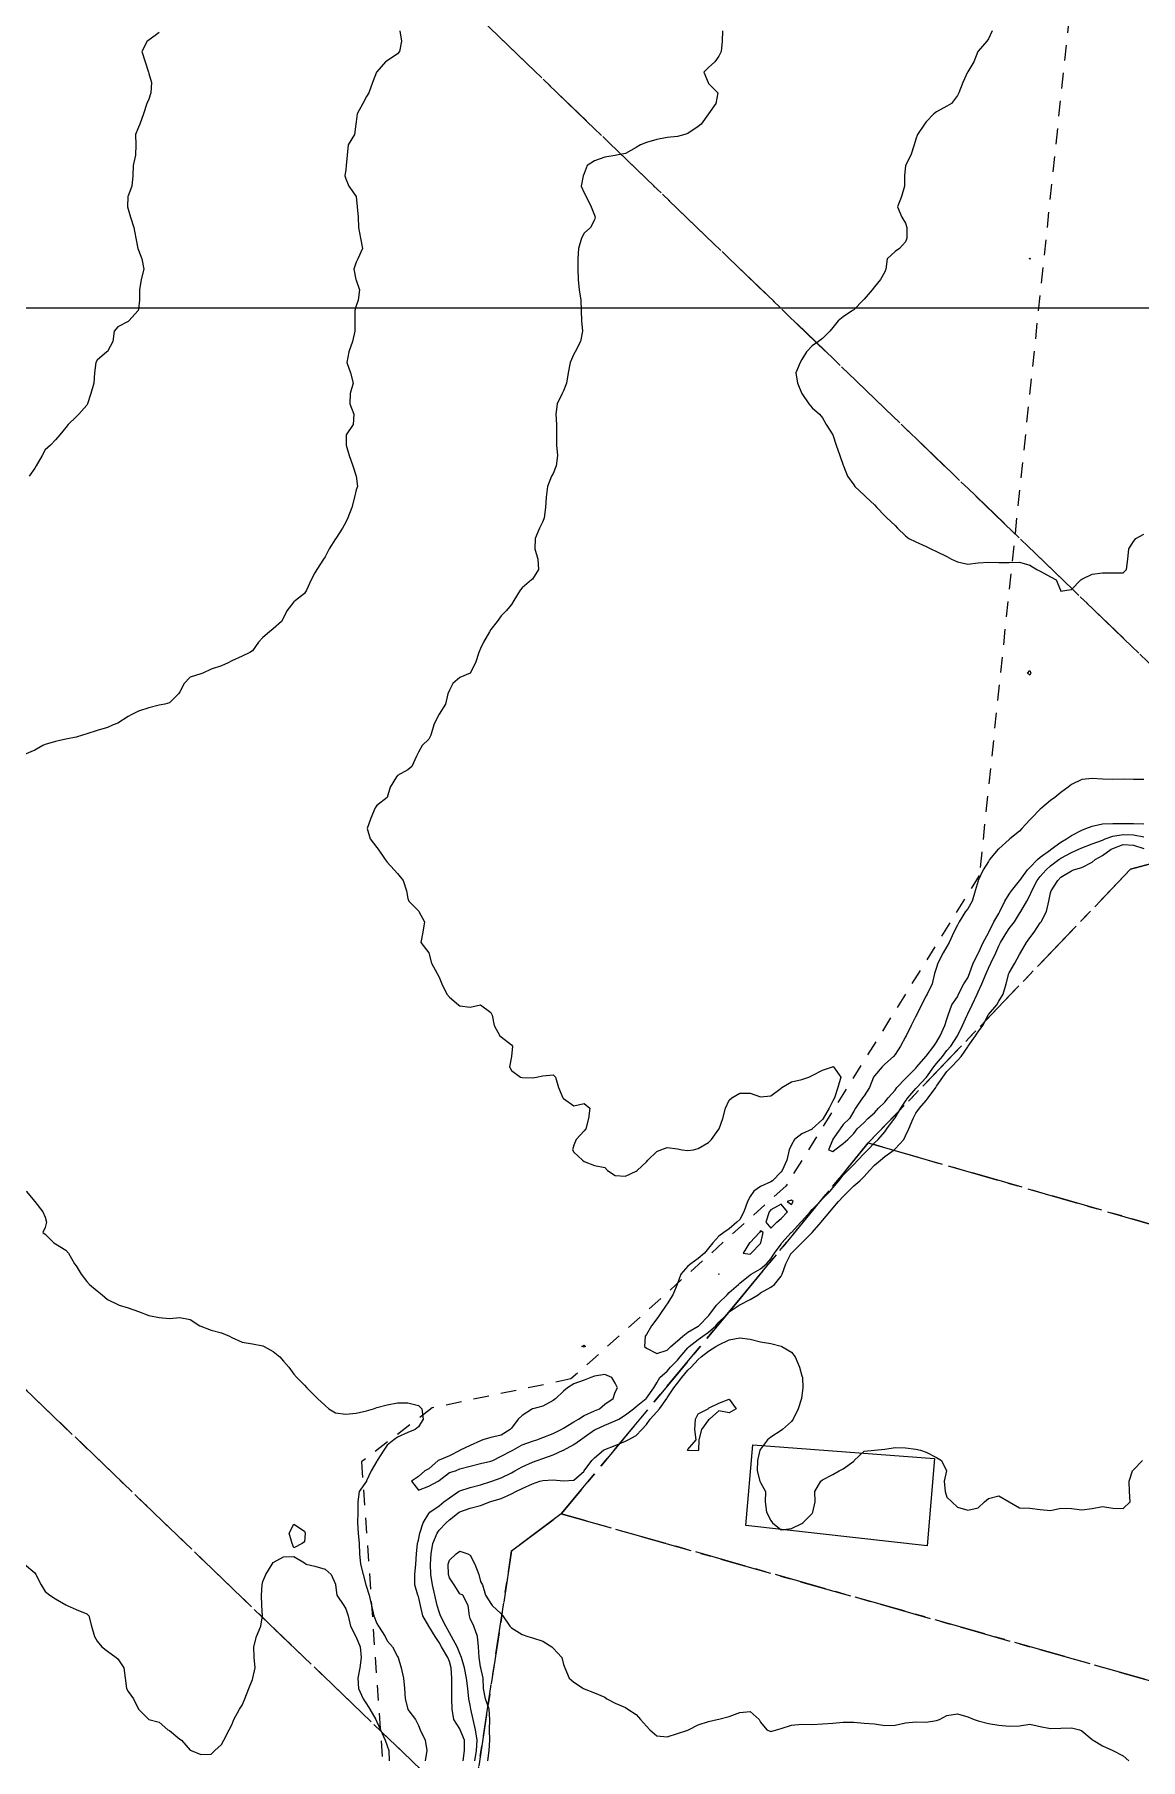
# Model space of a CAD drawing. Header units: centimetres. Extents: x 0 to 642158, y -847 to 649707.
# Drawn here: x 617812.2 to 617865.6, y 621317.3 to 621400.6 of the extents above; entities that cross this region are included whole.
import ezdxf

# ---------------------------------------------------------------- set-up
doc = ezdxf.new("R2010")
doc.units = ezdxf.units.CM
doc.header["$MEASUREMENT"] = 0
doc.linetypes.add('CENTERX2', pattern=[4, 2.5, -0.5, 0.5, -0.5])
doc.linetypes.add('JIS_02_0.7', pattern=[1.35, 0.75, -0.6])
for name, color, linetype, lineweight in [('MEV_grille', 254, 'Continuous', 9), ('WAL_parcellaire agricole', 7, 'JIS_02_0.7', 25), ('WAL_topographie 0.5', 253, 'Continuous', 20)]:
    doc.layers.add(name, color=color, linetype=linetype, lineweight=lineweight)
doc.layers.add('SPW_batiments', color=7, linetype='Continuous')
doc.layers.add('SPW_parcellaire cadastral', color=7, linetype='CENTERX2', lineweight=25, true_color=0xff0542)

# ---------------------------------------------------------------- blocks, each defined once
blk = doc.blocks.new('*U114')
at = {"layer": 'MEV_grille', "transparency": 33554687}
blk.add_lwpolyline([(-1338.461, 0), (1338.461, 0)], dxfattribs=at)
blk = doc.blocks.new('*U115')
at = {"layer": 'MEV_grille', "color": 0, "linetype": 'ByBlock', "lineweight": -2, "transparency": 16777216}
blk.add_blockref('*U114', (0, -1000), dxfattribs=at)

msp = doc.modelspace()

# ---------------------------------------------------------------- linework, layer by layer
at = {"layer": 'SPW_batiments'}
msp.add_lwpolyline([(617846.878, 621332.502), (617855.644, 621331.849), (617855.294, 621327.639), (617846.551, 621328.607), (617846.878, 621332.502)], dxfattribs=at)
at = {"layer": 'SPW_parcellaire cadastral'}
for points in [[(617816.476, 621424.898), (617824.508, 621422.923), (617835.723, 621420.454), (617825.541, 621409.239), (617873.84, 621362.678), (617865.111, 621360.284), (617852.456, 621347.075), (617846.28, 621339.575), (617837.643, 621329.177), (617835.251, 621327.391), (617833.282, 621314.509), (617725.797, 621417.96), (617742.731, 621431.634), (617752.017, 621428.975), (617787.555, 621418.224), (617804.281, 621413.257), (617815.004, 621425.259), (617816.184, 621424.984), (617816.476, 621424.898)], [(617863.367, 621413.538), (617885.885, 621407.891), (617897.458, 621404.753), (617901.333, 621403.76), (617905.401, 621402.718), (617909.094, 621401.727), (617914.352, 621427.146), (617919.419, 621426.254), (617926.857, 621422.356), (617934.741, 621420.998), (617949.381, 621423.765), (617953.978, 621421.308), (617947.104, 621408.256), (617938.17, 621389.98), (617932.603, 621373.924), (617919.308, 621349.763), (617873.84, 621362.678), (617825.541, 621409.239), (617835.723, 621420.454), (617863.367, 621413.538)], [(617833.282, 621314.509), (617831.385, 621309.286), (617826.794, 621300.171), (617819.413, 621291.278), (617807.259, 621275.414), (617686.905, 621385.935), (617725.797, 621417.96), (617833.282, 621314.509)], [(617919.308, 621349.763), (617913.696, 621329.434), (617852.456, 621347.075), (617865.111, 621360.284), (617873.84, 621362.678), (617919.308, 621349.763)], [(617837.643, 621329.177), (617846.28, 621339.575), (617852.456, 621347.075), (617913.696, 621329.434), (617908.107, 621309.191), (617837.643, 621329.177)], [(617833.282, 621314.509), (617835.251, 621327.391), (617837.643, 621329.177), (617908.107, 621309.191), (617902.428, 621288.973), (617831.385, 621309.286), (617833.282, 621314.509)]]:
    msp.add_lwpolyline(points, dxfattribs=at)
at = {"layer": 'WAL_parcellaire agricole'}
msp.add_lwpolyline([(617639.105, 621395.562), (617701.546, 621464.593), (617743, 621429.973), (617810.601, 621412.782), (617820.3, 621423.383), (617863.4, 621413.488), (617857.807, 621359.988), (617848.475, 621344.987), (617838.11, 621335.685), (617831.41, 621334.285), (617828.01, 621331.684), (617829.313, 621312.985), (617819.815, 621297.65), (617804.15, 621279.649), (617798.652, 621284.58), (617770.147, 621309.644), (617708.807, 621366.47), (617686.805, 621384.967), (617679.506, 621377.967), (617672.807, 621373.966), (617639.105, 621395.562)], dxfattribs=at)
at = {"layer": 'WAL_topographie 0.5'}
for points in [[(617829.852, 621400.75), (617829.933, 621400.25), (617829.835, 621399.75), (617829.75, 621399.647), (617829.25, 621399.307), (617829.172, 621399.25), (617828.75, 621398.768), (617828.736, 621398.75), (617828.538, 621398.25), (617828.357, 621397.75), (617828.25, 621397.573), (617828.067, 621397.25), (617827.803, 621396.75), (617827.75, 621396.35), (617827.738, 621396.25), (617827.664, 621395.75), (617827.37, 621395.25), (617827.318, 621394.75), (617827.273, 621394.25), (617827.25, 621394.05), (617827.208, 621393.75), (617827.25, 621393.614), (617827.404, 621393.25), (617827.75, 621392.75), (617827.75, 621392.75), (617827.804, 621392.25), (617827.839, 621391.75), (617827.864, 621391.25), (617827.961, 621390.75), (617828.056, 621390.25), (617827.823, 621389.75), (617827.75, 621389.583), (617827.639, 621389.25), (617827.741, 621388.75), (617827.75, 621388.712), (617827.912, 621388.25), (617827.846, 621387.75), (617827.75, 621387.472), (617827.693, 621387.25), (617827.689, 621386.75), (617827.684, 621386.25), (617827.58, 621385.75), (617827.403, 621385.25), (617827.306, 621384.75), (617827.471, 621384.25), (617827.604, 621383.75), (617827.456, 621383.25), (617827.442, 621382.75), (617827.638, 621382.25), (617827.605, 621381.75), (617827.266, 621381.25), (617827.261, 621380.75), (617827.42, 621380.25), (617827.597, 621379.75), (617827.75, 621379.25), (617827.75, 621379.25), (617827.821, 621378.75), (617827.75, 621378.6), (617827.669, 621378.25), (617827.54, 621377.75), (617827.354, 621377.25), (617827.25, 621377.033), (617827.088, 621376.75), (617826.762, 621376.25), (617826.75, 621376.231), (617826.454, 621375.75), (617826.25, 621375.359), (617826.172, 621375.25), (617825.854, 621374.75), (617825.75, 621374.592), (617825.574, 621374.25), (617825.35, 621373.75), (617825.25, 621373.598), (617824.829, 621373.25), (617824.75, 621373.198), (617824.408, 621372.75), (617824.25, 621372.417), (617824.153, 621372.25), (617823.75, 621371.893), (617823.571, 621371.75), (617823.25, 621371.477), (617823.036, 621371.25), (617822.75, 621370.833), (617822.625, 621370.75), (617822.25, 621370.562), (617821.75, 621370.346), (617821.583, 621370.25), (617821.25, 621370.103), (617820.75, 621369.94), (617820.35, 621369.75), (617820.25, 621369.71), (617819.75, 621369.553), (617819.455, 621369.25), (617819.25, 621368.85), (617819.187, 621368.75), (617818.75, 621368.313), (617818.528, 621368.25), (617818.25, 621368.198), (617817.75, 621368.071), (617817.25, 621367.914), (617816.923, 621367.75), (617816.75, 621367.656), (617816.25, 621367.333), (617816.036, 621367.25), (617815.75, 621367.125), (617815.25, 621366.989), (617814.75, 621366.829), (617814.55, 621366.75), (617814.25, 621366.668), (617813.75, 621366.564), (617813.25, 621366.453), (617812.75, 621366.309), (617812.629, 621366.25), (617812.25, 621366.034), (617811.75, 621365.824)], [(617818.25, 621400.661), (617817.75, 621400.304), (617817.671, 621400.25), (617817.406, 621399.75), (617817.571, 621399.25), (617817.737, 621398.75), (617817.75, 621398.694), (617817.871, 621398.25), (617817.85, 621397.75), (617817.75, 621397.459), (617817.657, 621397.25), (617817.484, 621396.75), (617817.318, 621396.25), (617817.25, 621396.094), (617817.109, 621395.75), (617817.122, 621395.25), (617817.106, 621394.75), (617816.985, 621394.25), (617816.983, 621393.75), (617816.929, 621393.25), (617816.75, 621392.783), (617816.739, 621392.75), (617816.717, 621392.25), (617816.75, 621392.139), (617816.858, 621391.75), (617817.018, 621391.25), (617817.12, 621390.75), (617817.222, 621390.25), (617817.25, 621390.159), (617817.417, 621389.75), (617817.5, 621389.25), (617817.384, 621388.75), (617817.297, 621388.25), (617817.3, 621387.75), (617817.25, 621387.333), (617817.238, 621387.25), (617816.785, 621386.75), (617816.75, 621386.727), (617816.25, 621386.462), (617816.075, 621386.25), (617816.007, 621385.75), (617815.75, 621385.276), (617815.729, 621385.25), (617815.25, 621384.854), (617815.185, 621384.75), (617815.123, 621384.25), (617815.094, 621383.75), (617814.952, 621383.25), (617814.784, 621382.75), (617814.75, 621382.687), (617814.375, 621382.25), (617814.25, 621382.12), (617813.865, 621381.75), (617813.75, 621381.6), (617813.459, 621381.25), (617813.25, 621381.012), (617813, 621380.75), (617812.75, 621380.521), (617812.599, 621380.25), (617812.311, 621379.75), (617812.25, 621379.65), (617811.974, 621379.25)], [(617845.417, 621400.75), (617845.408, 621400.25), (617845.352, 621399.75), (617845.25, 621399.53), (617845.044, 621399.25), (617844.75, 621398.987), (617844.525, 621398.75), (617844.724, 621398.25), (617844.75, 621398.215), (617845.2, 621397.75), (617845.107, 621397.25), (617844.75, 621396.75), (617844.75, 621396.75), (617844.39, 621396.25), (617844.25, 621396.126), (617843.75, 621395.794), (617843.607, 621395.75), (617843.25, 621395.646), (617842.75, 621395.6), (617842.25, 621395.503), (617841.75, 621395.353), (617841.462, 621395.25), (617841.25, 621395.119), (617840.75, 621394.833), (617840.306, 621394.75), (617840.25, 621394.74), (617839.75, 621394.65), (617839.25, 621394.48), (617838.896, 621394.25), (617838.75, 621393.861), (617838.7, 621393.75), (617838.611, 621393.25), (617838.75, 621392.938), (617838.844, 621392.75), (617839.083, 621392.25), (617839.25, 621391.85), (617839.286, 621391.75), (617839.25, 621391.625), (617839.05, 621391.25), (617838.75, 621390.985), (617838.612, 621390.75), (617838.472, 621390.25), (617838.438, 621389.75), (617838.45, 621389.25), (617838.454, 621388.75), (617838.5, 621388.25), (617838.588, 621387.75), (617838.609, 621387.25), (617838.625, 621386.75), (617838.662, 621386.25), (617838.579, 621385.75), (617838.309, 621385.25), (617838.25, 621385.139), (617838.075, 621384.75), (617837.984, 621384.25), (617837.903, 621383.75), (617837.75, 621383.375), (617837.695, 621383.25), (617837.44, 621382.75), (617837.387, 621382.25), (617837.42, 621381.75), (617837.413, 621381.25), (617837.42, 621380.75), (617837.459, 621380.25), (617837.394, 621379.75), (617837.25, 621379.389), (617837.176, 621379.25), (617836.977, 621378.75), (617836.91, 621378.25), (617836.882, 621377.75), (617836.823, 621377.25), (617836.75, 621377.066), (617836.6, 621376.75), (617836.378, 621376.25), (617836.361, 621375.75), (617836.519, 621375.25), (617836.553, 621374.75), (617836.25, 621374.29), (617836.21, 621374.25), (617835.75, 621373.867), (617835.663, 621373.75), (617835.353, 621373.25), (617835.25, 621373.066), (617834.989, 621372.75), (617834.75, 621372.511), (617834.556, 621372.25), (617834.25, 621371.854), (617834.174, 621371.75), (617833.895, 621371.25), (617833.75, 621370.945), (617833.672, 621370.75), (617833.513, 621370.25), (617833.25, 621369.75), (617833.25, 621369.75), (617832.75, 621369.539), (617832.417, 621369.25), (617832.25, 621368.925), (617832.174, 621368.75), (617832.052, 621368.25), (617831.75, 621367.767), (617831.741, 621367.75), (617831.5, 621367.25), (617831.351, 621366.75), (617831.25, 621366.571), (617830.929, 621366.25), (617830.75, 621365.932), (617830.657, 621365.75), (617830.432, 621365.25), (617830.25, 621365.088), (617829.75, 621364.804), (617829.691, 621364.75), (617829.387, 621364.25), (617829.25, 621363.75), (617829.25, 621363.75), (617828.75, 621363.369), (617828.672, 621363.25), (617828.457, 621362.75), (617828.278, 621362.25), (617828.426, 621361.75), (617828.75, 621361.343), (617828.816, 621361.25), (617829.156, 621360.75), (617829.25, 621360.635), (617829.583, 621360.25), (617829.75, 621360.078), (617830.021, 621359.75), (617830.173, 621359.25), (617830.25, 621358.875), (617830.29, 621358.75), (617830.75, 621358.271), (617830.768, 621358.25), (617831.053, 621357.75), (617830.972, 621357.25), (617830.868, 621356.75), (617831.25, 621356.25), (617831.25, 621356.25), (617831.383, 621355.75), (617831.65, 621355.25), (617831.75, 621355.083), (617831.886, 621354.75), (617832.131, 621354.25), (617832.25, 621354.111), (617832.683, 621353.75), (617832.75, 621353.694), (617833.25, 621353.625), (617833.75, 621353.75), (617833.75, 621353.75), (617833.75, 621353.75), (617834.25, 621353.375), (617834.312, 621353.25), (617834.404, 621352.75), (617834.683, 621352.25), (617834.75, 621352.191), (617835.25, 621351.813), (617835.288, 621351.75), (617835.25, 621351.25), (617835.25, 621351.25), (617835.141, 621350.75), (617835.25, 621350.575), (617835.683, 621350.25), (617835.75, 621350.23), (617836.25, 621350.224), (617836.45, 621350.25), (617836.75, 621350.31), (617837.25, 621350.357), (617837.365, 621350.25), (617837.517, 621349.75), (617837.719, 621349.25), (617837.75, 621349.214), (617838.25, 621348.875), (617838.75, 621348.984), (617839.019, 621348.75), (617838.961, 621348.25), (617838.833, 621347.75), (617838.75, 621347.662), (617838.361, 621347.25), (617838.25, 621346.964), (617838.182, 621346.75), (617838.25, 621346.635), (617838.667, 621346.25), (617838.75, 621346.187), (617839.25, 621345.984), (617839.75, 621345.886), (617839.875, 621345.75), (617840.25, 621345.513), (617840.75, 621345.469), (617841.25, 621345.709), (617841.298, 621345.75), (617841.75, 621346.172), (617841.823, 621346.25), (617842.25, 621346.668), (617842.45, 621346.75), (617842.75, 621346.861), (617843.25, 621346.787), (617843.472, 621346.75), (617843.75, 621346.709), (617844.028, 621346.75), (617844.25, 621346.801), (617844.75, 621347.099), (617844.891, 621347.25), (617845.25, 621347.735), (617845.257, 621347.75), (617845.44, 621348.25), (617845.563, 621348.75), (617845.75, 621349.141), (617845.867, 621349.25), (617846.25, 621349.471), (617846.75, 621349.477), (617847.25, 621349.307), (617847.75, 621349.344), (617848.25, 621349.726), (617848.286, 621349.75), (617848.75, 621350.027), (617849.25, 621350.141), (617849.588, 621350.25), (617849.75, 621350.326), (617850.25, 621350.583), (617850.732, 621350.75), (617850.75, 621350.764), (617850.776, 621350.75), (617851.127, 621350.25), (617850.993, 621349.75), (617850.825, 621349.25), (617850.75, 621349.103), (617850.574, 621348.75), (617850.281, 621348.25), (617850.25, 621348.207), (617849.754, 621347.75), (617849.75, 621347.747), (617849.25, 621347.511), (617848.892, 621347.25), (617848.75, 621346.993), (617848.636, 621346.75), (617848.519, 621346.25), (617848.301, 621345.75), (617848.25, 621345.677), (617847.827, 621345.25), (617847.75, 621345.201), (617847.25, 621344.973), (617846.936, 621344.75), (617846.75, 621344.492), (617846.631, 621344.25), (617846.455, 621343.75), (617846.25, 621343.389), (617846.111, 621343.25), (617845.75, 621342.939), (617845.478, 621342.75), (617845.25, 621342.582), (617844.955, 621342.25), (617844.75, 621341.994), (617844.548, 621341.75), (617844.25, 621341.5), (617843.891, 621341.25), (617843.75, 621341.13), (617843.408, 621340.75), (617843.25, 621340.29), (617843.237, 621340.25), (617843.03, 621339.75), (617842.75, 621339.313), (617842.711, 621339.25), (617842.364, 621338.75), (617842.25, 621338.583), (617841.998, 621338.25), (617841.75, 621337.837), (617841.686, 621337.75), (617841.659, 621337.25), (617841.75, 621337.171), (617842.25, 621336.908), (617842.75, 621337.073), (617842.93, 621337.25), (617843.25, 621337.52), (617843.501, 621337.75), (617843.75, 621337.941), (617844.25, 621338.229), (617844.279, 621338.25), (617844.75, 621338.728), (617844.769, 621338.75), (617845.14, 621339.25), (617845.25, 621339.357), (617845.65, 621339.75), (617845.75, 621339.853), (617846.191, 621340.25), (617846.25, 621340.304), (617846.75, 621340.713), (617846.804, 621340.75), (617847.25, 621340.999), (617847.551, 621341.25), (617847.75, 621341.476), (617847.925, 621341.75), (617848.25, 621342.199), (617848.291, 621342.25), (617848.74, 621342.75), (617848.75, 621342.761), (617849.202, 621343.25), (617849.25, 621343.303), (617849.652, 621343.75), (617849.75, 621343.858), (617850.129, 621344.25), (617850.25, 621344.374), (617850.617, 621344.75), (617850.75, 621344.905), (617851.037, 621345.25), (617851.25, 621345.515), (617851.47, 621345.75), (617851.75, 621346.036), (617851.945, 621346.25), (617852.25, 621346.566), (617852.435, 621346.75), (617852.75, 621347.078), (617852.924, 621347.25), (617853.25, 621347.62), (617853.356, 621347.75), (617853.715, 621348.25), (617853.75, 621348.295), (617854.026, 621348.75), (617854.25, 621349.091), (617854.36, 621349.25), (617854.75, 621349.697), (617854.803, 621349.75), (617855.25, 621350.241), (617855.256, 621350.25), (617855.622, 621350.75), (617855.75, 621350.907), (617856.028, 621351.25), (617856.25, 621351.532), (617856.437, 621351.75), (617856.75, 621352.25), (617856.75, 621352.25), (617856.999, 621352.75), (617857.225, 621353.25), (617857.25, 621353.301), (617857.47, 621353.75), (617857.699, 621354.25), (617857.75, 621354.371), (617857.932, 621354.75), (617858.138, 621355.25), (617858.25, 621355.51), (617858.368, 621355.75), (617858.602, 621356.25), (617858.75, 621356.585), (617858.836, 621356.75), (617859.138, 621357.25), (617859.25, 621357.423), (617859.5, 621357.75), (617859.75, 621358.15), (617859.814, 621358.25), (617860.107, 621358.75), (617860.25, 621359.022), (617860.347, 621359.25), (617860.603, 621359.75), (617860.75, 621359.928), (617861.036, 621360.25), (617861.25, 621360.447), (617861.641, 621360.75), (617861.75, 621360.827), (617862.25, 621361.087), (617862.614, 621361.25), (617862.75, 621361.314), (617863.25, 621361.516), (617863.75, 621361.695), (617863.877, 621361.75), (617864.25, 621361.878), (617864.75, 621361.966), (617865.25, 621361.948), (617865.75, 621361.854)], [(617858.43, 621400.75), (617858.25, 621400.367), (617858.17, 621400.25), (617857.75, 621399.763), (617857.739, 621399.75), (617857.544, 621399.25), (617857.25, 621398.774), (617857.239, 621398.75), (617857.012, 621398.25), (617856.829, 621397.75), (617856.75, 621397.63), (617856.471, 621397.25), (617856.25, 621397.114), (617855.75, 621396.841), (617855.611, 621396.75), (617855.25, 621396.356), (617855.167, 621396.25), (617854.833, 621395.75), (617854.75, 621395.517), (617854.665, 621395.25), (617854.5, 621394.75), (617854.25, 621394.25), (617854.25, 621394.25), (617854.2, 621393.75), (617854.208, 621393.25), (617854.063, 621392.75), (617853.859, 621392.25), (617854.076, 621391.75), (617854.25, 621391.464), (617854.315, 621391.25), (617854.307, 621390.75), (617854.25, 621390.558), (617853.964, 621390.25), (617853.75, 621390.1), (617853.361, 621389.75), (617853.304, 621389.25), (617853.25, 621389.117), (617853.038, 621388.75), (617852.75, 621388.393), (617852.643, 621388.25), (617852.25, 621387.792), (617852.214, 621387.75), (617851.75, 621387.286), (617851.694, 621387.25), (617851.25, 621386.954), (617851, 621386.75), (617850.75, 621386.427), (617850.607, 621386.25), (617850.25, 621385.893), (617850.05, 621385.75), (617849.75, 621385.546), (617849.467, 621385.25), (617849.25, 621384.893), (617849.173, 621384.75), (617848.967, 621384.25), (617849.043, 621383.75), (617849.25, 621383.25), (617849.25, 621383.25), (617849.59, 621382.75), (617849.75, 621382.55), (617850.103, 621382.25), (617850.25, 621382.071), (617850.43, 621381.75), (617850.75, 621381.25), (617850.75, 621381.25), (617850.912, 621380.75), (617851.074, 621380.25), (617851.25, 621379.788), (617851.264, 621379.75), (617851.458, 621379.25), (617851.75, 621378.838), (617851.808, 621378.75), (617852.25, 621378.339), (617852.35, 621378.25), (617852.75, 621377.88), (617852.863, 621377.75), (617853.25, 621377.336), (617853.35, 621377.25), (617853.75, 621376.88), (617853.871, 621376.75), (617854.25, 621376.383), (617854.417, 621376.25), (617854.75, 621376.093), (617855.25, 621375.863), (617855.464, 621375.75), (617855.75, 621375.625), (617856.25, 621375.375), (617856.472, 621375.25), (617856.75, 621375.118), (617857.25, 621375.016), (617857.75, 621375.07), (617858.25, 621375.112), (617858.75, 621375.086), (617859.25, 621375.086), (617859.75, 621375.106), (617860.25, 621374.963), (617860.586, 621374.75), (617860.75, 621374.678), (617861.25, 621374.406), (617861.512, 621374.25), (617861.723, 621373.75), (617861.75, 621373.705), (617862.027, 621373.75), (617862.25, 621373.794), (617862.706, 621374.25), (617862.75, 621374.282), (617863.25, 621374.522), (617863.75, 621374.589), (617864.25, 621374.59), (617864.75, 621374.593), (617864.917, 621374.75), (617864.969, 621375.25), (617865.015, 621375.75), (617865.25, 621376.102), (617865.364, 621376.25), (617865.75, 621376.459)], [(617860.261, 621389.75), (617860.25, 621389.732), (617860.225, 621389.75), (617860.25, 621389.79), (617860.261, 621389.75)], [(617860.298, 621369.75), (617860.25, 621369.648), (617860.136, 621369.75), (617860.25, 621369.872), (617860.298, 621369.75)], [(617865.75, 621364.615), (617865.25, 621364.615), (617864.75, 621364.632), (617864.25, 621364.622), (617863.75, 621364.627), (617863.25, 621364.659), (617862.75, 621364.61), (617862.25, 621364.368), (617862.1, 621364.25), (617861.75, 621363.991), (617861.451, 621363.75), (617861.25, 621363.6), (617860.833, 621363.25), (617860.75, 621363.188), (617860.327, 621362.75), (617860.25, 621362.666), (617859.869, 621362.25), (617859.75, 621362.129), (617859.284, 621361.75), (617859.25, 621361.722), (617858.75, 621361.277), (617858.722, 621361.25), (617858.303, 621360.75), (617858.25, 621360.667), (617857.994, 621360.25), (617857.758, 621359.75), (617857.75, 621359.726), (617857.616, 621359.25), (617857.462, 621358.75), (617857.25, 621358.38), (617857.15, 621358.25), (617856.834, 621357.75), (617856.75, 621357.579), (617856.579, 621357.25), (617856.357, 621356.75), (617856.25, 621356.562), (617856.062, 621356.25), (617855.809, 621355.75), (617855.75, 621355.547), (617855.65, 621355.25), (617855.533, 621354.75), (617855.3, 621354.25), (617855.25, 621354.173), (617855.022, 621353.75), (617854.782, 621353.25), (617854.75, 621353.201), (617854.521, 621352.75), (617854.285, 621352.25), (617854.25, 621352.191), (617854.015, 621351.75), (617853.75, 621351.344), (617853.671, 621351.25), (617853.25, 621350.877), (617853.119, 621350.75), (617852.75, 621350.308), (617852.713, 621350.25), (617852.505, 621349.75), (617852.25, 621349.35), (617852.183, 621349.25), (617851.835, 621348.75), (617851.75, 621348.606), (617851.541, 621348.25), (617851.25, 621347.963), (617851.103, 621347.75), (617850.75, 621347.264), (617850.739, 621347.25), (617850.542, 621346.75), (617850.75, 621346.666), (617850.845, 621346.75), (617851.25, 621347.047), (617851.474, 621347.25), (617851.75, 621347.538), (617851.924, 621347.75), (617852.25, 621348.065), (617852.43, 621348.25), (617852.75, 621348.532), (617852.944, 621348.75), (617853.25, 621349.046), (617853.414, 621349.25), (617853.75, 621349.627), (617853.836, 621349.75), (617854.25, 621350.184), (617854.316, 621350.25), (617854.75, 621350.689), (617854.799, 621350.75), (617855.233, 621351.25), (617855.25, 621351.268), (617855.613, 621351.75), (617855.75, 621351.948), (617855.927, 621352.25), (617856.14, 621352.75), (617856.25, 621353.043), (617856.314, 621353.25), (617856.486, 621353.75), (617856.75, 621354.127), (617856.808, 621354.25), (617857.064, 621354.75), (617857.25, 621355.047), (617857.338, 621355.25), (617857.513, 621355.75), (617857.75, 621356.223), (617857.763, 621356.25), (617857.999, 621356.75), (617858.25, 621357.212), (617858.269, 621357.25), (617858.511, 621357.75), (617858.75, 621358.151), (617858.805, 621358.25), (617859.041, 621358.75), (617859.25, 621359.083), (617859.36, 621359.25), (617859.75, 621359.73), (617859.762, 621359.75), (617860.141, 621360.25), (617860.25, 621360.369), (617860.624, 621360.75), (617860.75, 621360.862), (617861.25, 621361.227), (617861.283, 621361.25), (617861.75, 621361.589), (617862.019, 621361.75), (617862.25, 621361.912), (617862.75, 621362.177), (617862.946, 621362.25), (617863.25, 621362.368), (617863.75, 621362.47), (617864.25, 621362.499), (617864.75, 621362.494), (617865.25, 621362.49), (617865.75, 621362.477)], [(617832.913, 621317.25), (617832.976, 621317.75), (617832.968, 621318.25), (617832.773, 621318.75), (617832.75, 621318.807), (617832.462, 621319.25), (617832.379, 621319.75), (617832.368, 621320.25), (617832.37, 621320.75), (617832.366, 621321.25), (617832.329, 621321.75), (617832.25, 621322.044), (617832.169, 621322.25), (617831.873, 621322.75), (617831.75, 621322.964), (617831.566, 621323.25), (617831.256, 621323.75), (617831.25, 621323.762), (617830.964, 621324.25), (617830.851, 621324.75), (617830.75, 621325.185), (617830.725, 621325.25), (617830.581, 621325.75), (617830.58, 621326.25), (617830.623, 621326.75), (617830.654, 621327.25), (617830.714, 621327.75), (617830.75, 621327.906), (617830.819, 621328.25), (617830.98, 621328.75), (617831.25, 621329.193), (617831.305, 621329.25), (617831.75, 621329.568), (617831.986, 621329.75), (617832.25, 621329.949), (617832.691, 621330.25), (617832.75, 621330.287), (617833.25, 621330.448), (617833.75, 621330.581), (617834.25, 621330.736), (617834.288, 621330.75), (617834.75, 621330.917), (617835.25, 621331.16), (617835.405, 621331.25), (617835.75, 621331.446), (617836.25, 621331.669), (617836.48, 621331.75), (617836.75, 621331.851), (617837.25, 621332.017), (617837.742, 621332.25), (617837.75, 621332.254), (617838.25, 621332.519), (617838.577, 621332.75), (617838.75, 621332.869), (617839.25, 621333.224), (617839.297, 621333.25), (617839.75, 621333.45), (617840.25, 621333.658), (617840.413, 621333.75), (617840.75, 621333.953), (617841.122, 621334.25), (617841.25, 621334.356), (617841.737, 621334.75), (617841.75, 621334.764), (617842.11, 621335.25), (617842.25, 621335.501), (617842.403, 621335.75), (617842.75, 621336.065), (617842.916, 621336.25), (617843.25, 621336.598), (617843.374, 621336.75), (617843.75, 621337.19), (617843.809, 621337.25), (617844.25, 621337.593), (617844.469, 621337.75), (617844.75, 621337.945), (617845.096, 621338.25), (617845.25, 621338.43), (617845.578, 621338.75), (617845.75, 621338.92), (617846.225, 621339.25), (617846.25, 621339.269), (617846.75, 621339.52), (617847.137, 621339.75), (617847.25, 621339.836), (617847.75, 621340.113), (617847.936, 621340.25), (617848.25, 621340.654), (617848.294, 621340.75), (617848.477, 621341.25), (617848.74, 621341.75), (617848.75, 621341.762), (617849.242, 621342.25), (617849.25, 621342.258), (617849.742, 621342.75), (617849.75, 621342.759), (617850.176, 621343.25), (617850.25, 621343.333), (617850.594, 621343.75), (617850.75, 621343.923), (617851.023, 621344.25), (617851.25, 621344.499), (617851.499, 621344.75), (617851.75, 621345.007), (617852.045, 621345.25), (617852.25, 621345.465), (617852.509, 621345.75), (617852.75, 621346.009), (617853.04, 621346.25), (617853.25, 621346.42), (617853.697, 621346.75), (617853.75, 621346.8), (617854.174, 621347.25), (617854.25, 621347.413), (617854.407, 621347.75), (617854.623, 621348.25), (617854.75, 621348.516), (617854.917, 621348.75), (617855.25, 621349.132), (617855.346, 621349.25), (617855.708, 621349.75), (617855.75, 621349.812), (617856.054, 621350.25), (617856.25, 621350.522), (617856.466, 621350.75), (617856.75, 621351.057), (617856.938, 621351.25), (617857.25, 621351.71), (617857.277, 621351.75), (617857.631, 621352.25), (617857.75, 621352.445), (617857.978, 621352.75), (617858.239, 621353.25), (617858.25, 621353.269), (617858.653, 621353.75), (617858.75, 621353.919), (617858.962, 621354.25), (617859.102, 621354.75), (617859.236, 621355.25), (617859.25, 621355.282), (617859.525, 621355.75), (617859.75, 621356.169), (617859.802, 621356.25), (617860.094, 621356.75), (617860.25, 621356.979), (617860.463, 621357.25), (617860.75, 621357.701), (617860.79, 621357.75), (617861.044, 621358.25), (617861.157, 621358.75), (617861.25, 621359.148), (617861.279, 621359.25), (617861.594, 621359.75), (617861.75, 621359.902), (617862.25, 621360.215), (617862.346, 621360.25), (617862.75, 621360.374), (617863.25, 621360.633), (617863.4, 621360.75), (617863.75, 621360.943), (617864.169, 621361.25), (617864.25, 621361.292), (617864.75, 621361.476), (617865.25, 621361.452), (617865.75, 621361.288)], [(617811.833, 621344.75), (617812.25, 621344.25), (617812.25, 621344.25), (617812.639, 621343.75), (617812.75, 621343.5), (617812.817, 621343.25), (617812.75, 621343), (617812.639, 621342.75), (617812.75, 621342.667), (617813.167, 621342.25), (617813.25, 621342.208), (617813.75, 621341.902), (617813.875, 621341.75), (617814.17, 621341.25), (617814.25, 621341.145), (617814.477, 621340.75), (617814.75, 621340.39), (617814.885, 621340.25), (617815.25, 621339.944), (617815.5, 621339.75), (617815.75, 621339.528), (617816.25, 621339.283), (617816.313, 621339.25), (617816.75, 621339.125), (617817.25, 621338.948), (617817.75, 621338.75), (617817.75, 621338.75), (617818.25, 621338.648), (617818.75, 621338.597), (617819.25, 621338.659), (617819.75, 621338.55), (617820.212, 621338.25), (617820.25, 621338.227), (617820.75, 621338.046), (617821.25, 621337.913), (617821.645, 621337.75), (617821.75, 621337.679), (617822.25, 621337.462), (617822.75, 621337.386), (617823.25, 621337.288), (617823.315, 621337.25), (617823.75, 621337.017), (617824.061, 621336.75), (617824.25, 621336.55), (617824.494, 621336.25), (617824.75, 621335.917), (617824.881, 621335.75), (617825.25, 621335.39), (617825.375, 621335.25), (617825.75, 621334.867), (617825.891, 621334.75), (617826.25, 621334.4), (617826.437, 621334.25), (617826.75, 621334.054), (617827.25, 621333.981), (617827.75, 621334.032), (617828.25, 621334.152), (617828.59, 621334.25), (617828.75, 621334.311), (617829.25, 621334.441), (617829.75, 621334.533), (617830.25, 621334.537), (617830.75, 621334.398), (617830.911, 621334.25), (617830.989, 621333.75), (617830.75, 621333.383), (617830.592, 621333.25), (617830.25, 621333.097), (617829.75, 621332.881), (617829.568, 621332.75), (617829.25, 621332.483), (617829.087, 621332.25), (617828.769, 621331.75), (617828.75, 621331.722), (617828.47, 621331.25), (617828.25, 621330.765), (617828.241, 621330.75), (617827.896, 621330.25), (617827.827, 621329.75), (617827.836, 621329.25), (617827.821, 621328.75), (617827.852, 621328.25), (617827.892, 621327.75), (617827.905, 621327.25), (617827.96, 621326.75), (617828.085, 621326.25), (617828.223, 621325.75), (617828.25, 621325.652), (617828.371, 621325.25), (617828.487, 621324.75), (617828.61, 621324.25), (617828.75, 621323.88), (617828.83, 621323.75), (617829.142, 621323.25), (617829.25, 621323.051), (617829.5, 621322.75), (617829.75, 621322.299), (617829.779, 621322.25), (617829.928, 621321.75), (617830.029, 621321.25), (617830.082, 621320.75), (617830.109, 621320.25), (617830.241, 621319.75), (617830.25, 621319.73), (617830.605, 621319.25), (617830.75, 621318.96), (617830.84, 621318.75), (617831.075, 621318.25), (617831.166, 621317.75), (617831.085, 621317.25)], [(617847.75, 621342.956), (617848.039, 621343.25), (617848.25, 621343.426), (617848.559, 621343.75), (617848.25, 621344.128), (617847.75, 621343.845), (617847.669, 621343.75), (617847.514, 621343.25), (617847.75, 621342.956)], [(617848.75, 621344.109), (617848.826, 621344.25), (617848.75, 621344.319), (617848.536, 621344.25), (617848.75, 621344.109)], [(617846.75, 621341.712), (617846.808, 621341.75), (617847.25, 621342.218), (617847.27, 621342.25), (617847.379, 621342.75), (617847.25, 621342.839), (617847.205, 621342.75), (617846.75, 621342.276), (617846.728, 621342.25), (617846.421, 621341.75), (617846.75, 621341.712)], [(617845.25, 621340.728), (617845.267, 621340.75), (617845.25, 621340.767), (617845.229, 621340.75), (617845.25, 621340.728)], [(617833.478, 621317.25), (617833.556, 621317.75), (617833.586, 621318.25), (617833.511, 621318.75), (617833.394, 621319.25), (617833.287, 621319.75), (617833.25, 621319.938), (617833.191, 621320.25), (617833.13, 621320.75), (617833.076, 621321.25), (617832.98, 621321.75), (617832.83, 621322.25), (617832.75, 621322.443), (617832.618, 621322.75), (617832.353, 621323.25), (617832.25, 621323.434), (617832.079, 621323.75), (617831.825, 621324.25), (617831.75, 621324.443), (617831.652, 621324.75), (617831.54, 621325.25), (617831.427, 621325.75), (617831.354, 621326.25), (617831.338, 621326.75), (617831.365, 621327.25), (617831.455, 621327.75), (617831.652, 621328.25), (617831.75, 621328.395), (617832.087, 621328.75), (617832.25, 621328.892), (617832.714, 621329.25), (617832.75, 621329.275), (617833.25, 621329.448), (617833.75, 621329.571), (617834.204, 621329.75), (617834.25, 621329.764), (617834.75, 621329.915), (617835.25, 621330.142), (617835.448, 621330.25), (617835.75, 621330.392), (617836.25, 621330.619), (617836.608, 621330.75), (617836.75, 621330.784), (617837.25, 621330.816), (617837.75, 621330.765), (617838.25, 621330.797), (617838.75, 621331.243), (617838.755, 621331.25), (617839.119, 621331.75), (617839.25, 621331.886), (617839.686, 621332.25), (617839.75, 621332.288), (617840.25, 621332.472), (617840.75, 621332.676), (617840.875, 621332.75), (617841.25, 621332.964), (617841.533, 621333.25), (617841.75, 621333.484), (617841.939, 621333.75), (617842.25, 621334.092), (617842.376, 621334.25), (617842.738, 621334.75), (617842.75, 621334.769), (617843.079, 621335.25), (617843.25, 621335.483), (617843.46, 621335.75), (617843.75, 621336.104), (617843.903, 621336.25), (617844.25, 621336.633), (617844.393, 621336.75), (617844.75, 621337.029), (617845.096, 621337.25), (617845.25, 621337.341), (617845.75, 621337.58), (617846.25, 621337.676), (617846.75, 621337.606), (617847.25, 621337.478), (617847.75, 621337.397), (617848.25, 621337.267), (617848.288, 621337.25), (617848.75, 621336.975), (617848.919, 621336.75), (617849.139, 621336.25), (617849.25, 621335.835), (617849.277, 621335.75), (617849.295, 621335.25), (617849.25, 621334.882), (617849.234, 621334.75), (617849.078, 621334.25), (617848.826, 621333.75), (617848.75, 621333.63), (617848.321, 621333.25), (617848.25, 621333.191), (617847.75, 621332.877), (617847.592, 621332.75), (617847.25, 621332.302), (617847.219, 621332.25), (617847.111, 621331.75), (617847.09, 621331.25), (617847.227, 621330.75), (617847.25, 621330.697), (617847.5, 621330.25), (617847.48, 621329.75), (617847.55, 621329.25), (617847.75, 621328.859), (617847.839, 621328.75), (617848.25, 621328.401), (617848.75, 621328.464), (617849.25, 621328.712), (617849.289, 621328.75), (617849.75, 621329.193), (617849.785, 621329.25), (617849.895, 621329.75), (617849.868, 621330.25), (617850.16, 621330.75), (617850.25, 621330.812), (617850.75, 621331.074), (617851.048, 621331.25), (617851.25, 621331.354), (617851.75, 621331.725), (617851.781, 621331.75), (617852.25, 621332.201), (617852.75, 621332.25), (617852.75, 621332.25), (617853.25, 621332.294), (617853.75, 621332.377), (617854.25, 621332.369), (617854.75, 621332.298), (617854.977, 621332.25), (617855.25, 621332.153), (617855.75, 621331.898), (617855.985, 621331.75), (617856.225, 621331.25), (617856.118, 621330.75), (617856.16, 621330.25), (617856.25, 621329.981), (617856.481, 621329.75), (617856.75, 621329.5), (617857.25, 621329.346), (617857.75, 621329.474), (617858.058, 621329.75), (617858.25, 621329.911), (617858.75, 621330.042), (617859.25, 621329.75), (617859.25, 621329.75), (617859.75, 621329.467), (617860.25, 621329.456), (617860.75, 621329.379), (617861.25, 621329.337), (617861.75, 621329.458), (617862.25, 621329.433), (617862.75, 621329.368), (617863.25, 621329.436), (617863.75, 621329.523), (617864.25, 621329.45), (617864.75, 621329.44), (617865.092, 621329.75), (617865.062, 621330.25), (617865.034, 621330.75), (617865.207, 621331.25), (617865.25, 621331.297), (617865.674, 621331.75)], [(617838.806, 621337.25), (617838.75, 621337.224), (617838.629, 621337.25), (617838.75, 621337.323), (617838.806, 621337.25)], [(617831.25, 621330.518), (617831.707, 621330.75), (617831.75, 621330.789), (617832.25, 621331.165), (617832.54, 621331.25), (617832.75, 621331.355), (617833.25, 621331.485), (617833.75, 621331.607), (617834.25, 621331.718), (617834.349, 621331.75), (617834.75, 621331.964), (617835.25, 621332.221), (617835.311, 621332.25), (617835.75, 621332.512), (617836.25, 621332.678), (617836.473, 621332.75), (617836.75, 621332.854), (617837.25, 621333.056), (617837.645, 621333.25), (617837.75, 621333.318), (617838.25, 621333.624), (617838.468, 621333.75), (617838.75, 621333.915), (617839.25, 621334.155), (617839.481, 621334.25), (617839.75, 621334.47), (617840.145, 621334.75), (617840.25, 621335.048), (617840.359, 621335.25), (617840.25, 621335.489), (617840.078, 621335.75), (617839.75, 621335.894), (617839.25, 621335.815), (617839.077, 621335.75), (617838.75, 621335.623), (617838.25, 621335.455), (617837.937, 621335.25), (617837.75, 621335.1), (617837.376, 621334.75), (617837.25, 621334.642), (617836.75, 621334.381), (617836.274, 621334.25), (617836.25, 621334.242), (617835.75, 621333.92), (617835.567, 621333.75), (617835.25, 621333.306), (617835.175, 621333.25), (617834.75, 621332.98), (617834.25, 621332.868), (617833.867, 621332.75), (617833.75, 621332.698), (617833.25, 621332.468), (617832.768, 621332.25), (617832.75, 621332.234), (617832.25, 621331.97), (617831.75, 621331.773), (617831.713, 621331.75), (617831.25, 621331.355), (617831.059, 621331.25), (617830.75, 621330.983), (617830.424, 621330.75), (617830.75, 621330.32), (617831.25, 621330.518)], [(617844.263, 621332.25), (617844.25, 621332.224), (617843.75, 621332.226), (617843.74, 621332.25), (617843.75, 621332.281), (617844.145, 621332.75), (617844.09, 621333.25), (617844.119, 621333.75), (617844.25, 621334.006), (617844.728, 621334.25), (617844.75, 621334.27), (617845.25, 621334.516), (617845.75, 621334.717), (617846.083, 621334.25), (617845.75, 621334.044), (617845.25, 621334.145), (617844.795, 621333.75), (617844.75, 621333.713), (617844.405, 621333.25), (617844.276, 621332.75), (617844.263, 621332.25)], [(617825.15, 621327.75), (617824.75, 621327.54), (617824.655, 621327.75), (617824.521, 621328.25), (617824.75, 621328.673), (617825.25, 621328.346), (617825.296, 621328.25), (617825.25, 621327.833), (617825.15, 621327.75)], [(617811.75, 621326.75), (617812.25, 621326.325), (617812.291, 621326.25), (617812.554, 621325.75), (617812.75, 621325.429), (617812.977, 621325.25), (617813.25, 621325.068), (617813.75, 621324.777), (617813.813, 621324.75), (617814.25, 621324.566), (617814.75, 621324.35), (617814.85, 621324.25), (617814.987, 621323.75), (617815.132, 621323.25), (617815.25, 621323.036), (617815.481, 621322.75), (617815.75, 621322.556), (617816.173, 621322.25), (617816.25, 621322.181), (617816.541, 621321.75), (617816.606, 621321.25), (617816.674, 621320.75), (617816.75, 621320.598), (617817.008, 621320.25), (617817.25, 621319.75), (617817.25, 621319.75), (617817.75, 621319.25), (617817.75, 621319.25), (617818.25, 621319.117), (617818.673, 621318.75), (617818.75, 621318.714), (617819.25, 621318.304), (617819.322, 621318.25), (617819.75, 621317.776), (617819.792, 621317.75), (617820.25, 621317.56), (617820.75, 621317.583), (617820.926, 621317.75), (617821.25, 621318.05), (617821.36, 621318.25), (617821.628, 621318.75), (617821.75, 621318.99), (617821.85, 621319.25), (617822.117, 621319.75), (617822.25, 621319.942), (617822.387, 621320.25), (617822.579, 621320.75), (617822.75, 621321.185), (617822.773, 621321.25), (617822.873, 621321.75), (617822.835, 621322.25), (617822.82, 621322.75), (617822.941, 621323.25), (617823.147, 621323.75), (617823.226, 621324.25), (617823.206, 621324.75), (617823.179, 621325.25), (617823.208, 621325.75), (617823.25, 621325.905), (617823.387, 621326.25), (617823.695, 621326.75), (617823.75, 621326.823), (617824.25, 621327.107), (617824.75, 621327.119), (617825.25, 621326.813), (617825.341, 621326.75), (617825.75, 621326.653), (617826.25, 621326.502), (617826.547, 621326.25), (617826.75, 621325.783), (617826.76, 621325.75), (617826.812, 621325.25), (617827.148, 621324.75), (617827.25, 621324.599), (617827.367, 621324.25), (617827.471, 621323.75), (617827.736, 621323.25), (617827.75, 621323.227), (617827.938, 621322.75), (617827.999, 621322.25), (617827.923, 621321.75), (617827.835, 621321.25), (617827.87, 621320.75), (617828.089, 621320.25), (617828.25, 621320.015), (617828.407, 621319.75), (617828.691, 621319.25), (617828.75, 621319.146), (617828.931, 621318.75), (617829.152, 621318.25), (617829.25, 621317.984), (617829.324, 621317.75), (617829.337, 621317.25)], [(617834.109, 621317.25), (617834.161, 621317.75), (617834.192, 621318.25), (617834.185, 621318.75), (617834.204, 621319.25), (617834.166, 621319.75), (617833.995, 621320.25), (617833.897, 621320.75), (617833.869, 621321.25), (617833.758, 621321.75), (617833.75, 621321.788), (617833.68, 621322.25), (617833.649, 621322.75), (617833.597, 621323.25), (617833.419, 621323.75), (617833.25, 621324.121), (617833.216, 621324.25), (617833.153, 621324.75), (617832.895, 621325.25), (617832.75, 621325.309), (617832.482, 621325.75), (617832.25, 621326.091), (617832.207, 621326.25), (617832.186, 621326.75), (617832.25, 621326.948), (617832.571, 621327.25), (617832.75, 621327.37), (617833.14, 621327.25), (617833.25, 621327.184), (617833.482, 621326.75), (617833.663, 621326.25), (617833.75, 621325.917), (617833.839, 621325.75), (617833.986, 621325.25), (617834.25, 621324.854), (617834.303, 621324.75), (617834.75, 621324.346), (617834.831, 621324.25), (617835.159, 621323.75), (617835.25, 621323.674), (617835.75, 621323.354), (617836.026, 621323.25), (617836.25, 621323.186), (617836.75, 621323.033), (617837.193, 621322.75), (617837.25, 621322.699), (617837.664, 621322.25), (617837.75, 621321.906), (617837.824, 621321.75), (617838.028, 621321.25), (617838.25, 621321.05), (617838.712, 621320.75), (617838.75, 621320.733), (617839.25, 621320.54), (617839.75, 621320.321), (617839.85, 621320.25), (617840.25, 621320.039), (617840.75, 621319.83), (617840.855, 621319.75), (617841.25, 621319.491), (617841.462, 621319.25), (617841.75, 621318.922), (617841.911, 621318.75), (617842.25, 621318.458), (617842.75, 621318.421), (617843.25, 621318.571), (617843.75, 621318.74), (617843.774, 621318.75), (617844.25, 621318.988), (617844.75, 621319.148), (617845.159, 621319.25), (617845.25, 621319.273), (617845.75, 621319.402), (617846.25, 621319.594), (617846.75, 621319.635), (617847.191, 621319.25), (617847.25, 621319.125), (617847.566, 621318.75), (617847.75, 621318.669), (617848.019, 621318.75), (617848.25, 621318.82), (617848.75, 621318.983), (617849.25, 621319.02), (617849.75, 621319.015), (617850.25, 621319.043), (617850.75, 621319.069), (617851.25, 621319.12), (617851.75, 621319.117), (617852.25, 621319.067), (617852.75, 621319.036), (617853.25, 621318.961), (617853.75, 621318.974), (617854.25, 621319.095), (617854.75, 621319.143), (617855.25, 621319.119), (617855.75, 621319.2), (617855.883, 621319.25), (617856.25, 621319.44), (617856.75, 621319.528), (617857.25, 621319.38), (617857.568, 621319.25), (617857.75, 621319.193), (617858.25, 621319.056), (617858.75, 621318.974), (617859.25, 621318.925), (617859.75, 621318.953), (617860.25, 621319.025), (617860.75, 621318.917), (617861.25, 621318.818), (617861.75, 621318.838), (617862.25, 621318.856), (617862.643, 621318.75), (617862.75, 621318.705), (617863.25, 621318.282), (617863.306, 621318.25), (617863.75, 621317.974), (617864.25, 621317.75), (617864.25, 621317.75), (617864.75, 621317.5), (617865.017, 621317.25)]]:
    msp.add_lwpolyline(points, dxfattribs=at)

# ---------------------------------------------------------------- block references
at = {"layer": 'MEV_grille', "transparency": 33554687}
msp.add_blockref('*U115', (616669.481, 622387.381), dxfattribs=at)

doc.saveas('drawing.dxf')
